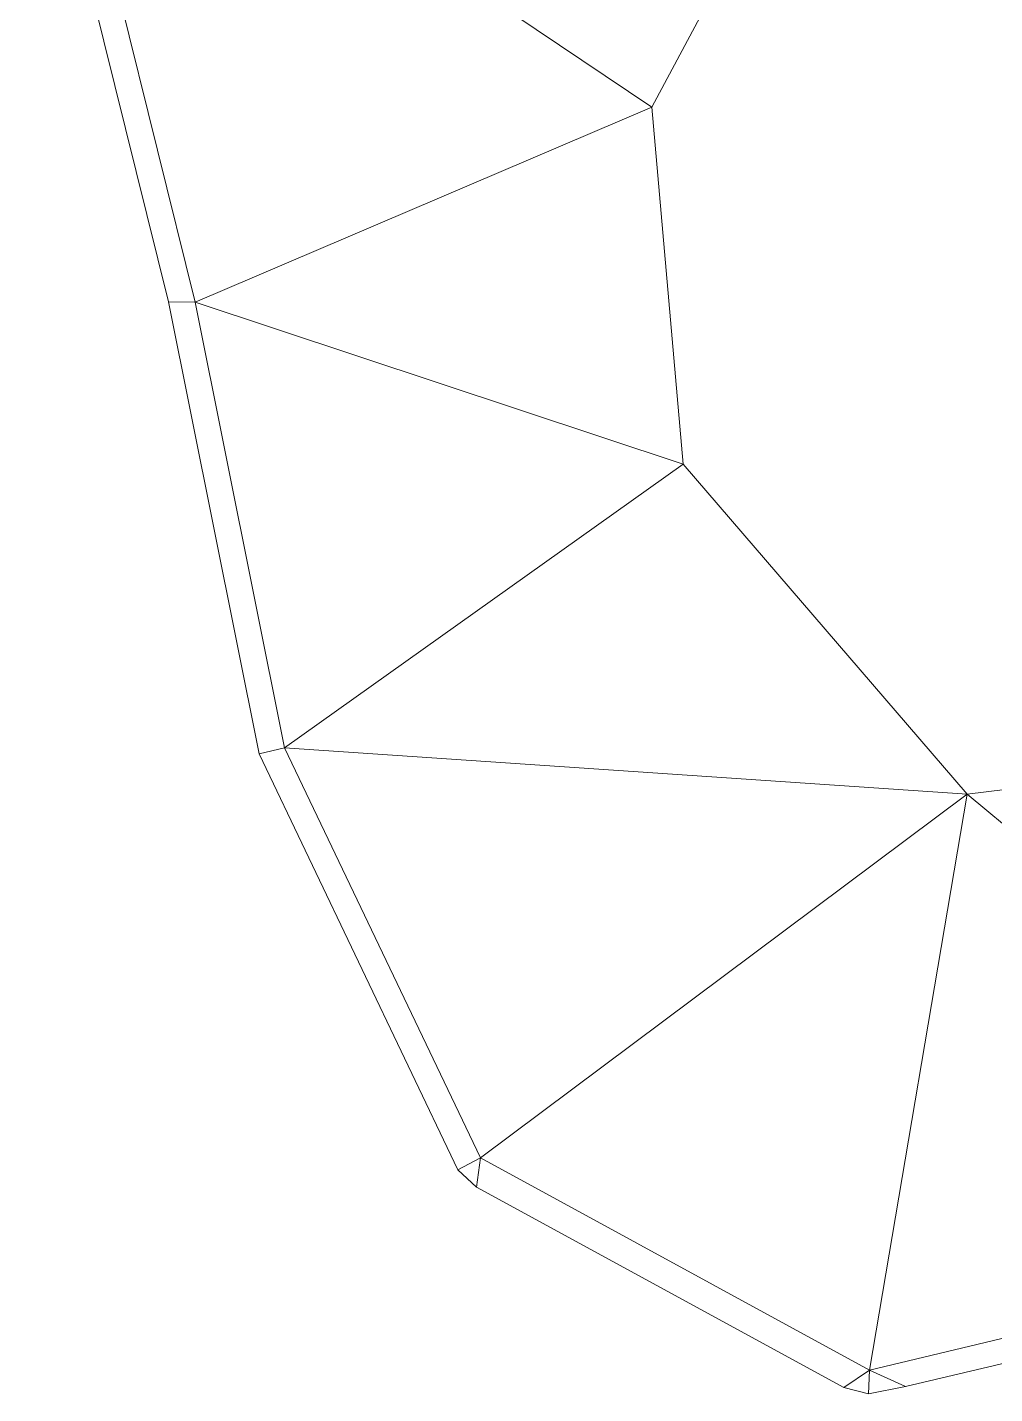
# Model space of a CAD drawing. Header units: inches. Extents: x -578 to 1873, y 397 to 1812.
# Drawn here: x 1111.2 to 1161.6, y 856.5 to 927.8 of the extents above; entities that cross this region are included whole.
import ezdxf

# ---------------------------------------------------------------- set-up
doc = ezdxf.new("R2010")
doc.units = ezdxf.units.IN
doc.header["$MEASUREMENT"] = 0
doc.layers.add('A-FLOR', color=192, linetype='Continuous', lineweight=13)
doc.layers.add('A-WALL', color=113, linetype='Continuous', lineweight=13)

# ---------------------------------------------------------------- blocks, each defined once
blk = doc.blocks.new('3D Cad File Example_dwg-2744-Level 1')
at = {"layer": 'A-FLOR'}
for p, q in [((214.424, -224.916), (222.223, -256.339)), ((214.424, -224.916), (246.027, -246.179)), ((213.469, -226.661), (220.834, -256.33)), ((246.027, -246.179), (250.937, -237.002)), ((222.223, -256.339), (246.027, -246.179)), ((246.027, -246.179), (247.66, -264.802)), ((220.834, -256.33), (225.556, -279.906)), ((220.834, -256.33), (222.223, -256.339)), ((222.223, -256.339), (247.66, -264.802)), ((222.223, -256.339), (226.881, -279.591)), ((247.66, -264.802), (226.881, -279.591)), ((247.66, -264.802), (262.468, -282.016)), ((262.468, -282.016), (284.997, -279.182)), ((225.556, -279.906), (226.881, -279.591)), ((225.556, -279.906), (235.913, -301.605)), ((226.881, -279.591), (262.468, -282.016)), ((226.881, -279.591), (237.095, -300.991)), ((262.468, -282.016), (237.095, -300.991)), ((262.468, -282.016), (257.372, -312.057)), ((262.468, -282.016), (289.453, -304.424)), ((235.913, -301.605), (237.095, -300.991)), ((236.886, -302.512), (237.095, -300.991)), ((257.372, -312.057), (237.095, -300.991)), ((236.886, -302.512), (235.913, -301.605)), ((236.886, -302.512), (256.032, -312.961)), ((289.453, -304.424), (257.372, -312.057)), ((259.254, -312.922), (289.544, -305.715)), ((256.032, -312.961), (257.372, -312.057)), ((257.322, -313.288), (257.372, -312.057)), ((259.254, -312.922), (257.372, -312.057)), ((256.032, -312.961), (257.322, -313.288)), ((259.254, -312.922), (257.322, -313.288))]:
    blk.add_line(p, q, dxfattribs=at)

msp = doc.modelspace()

# ---------------------------------------------------------------- block references
at = {"layer": 'A-WALL', "color": 30, "lineweight": 9}
msp.add_blockref('3D Cad File Example_dwg-2744-Level 1', (897.689, 1169.788), dxfattribs=at)

doc.saveas('drawing.dxf')
